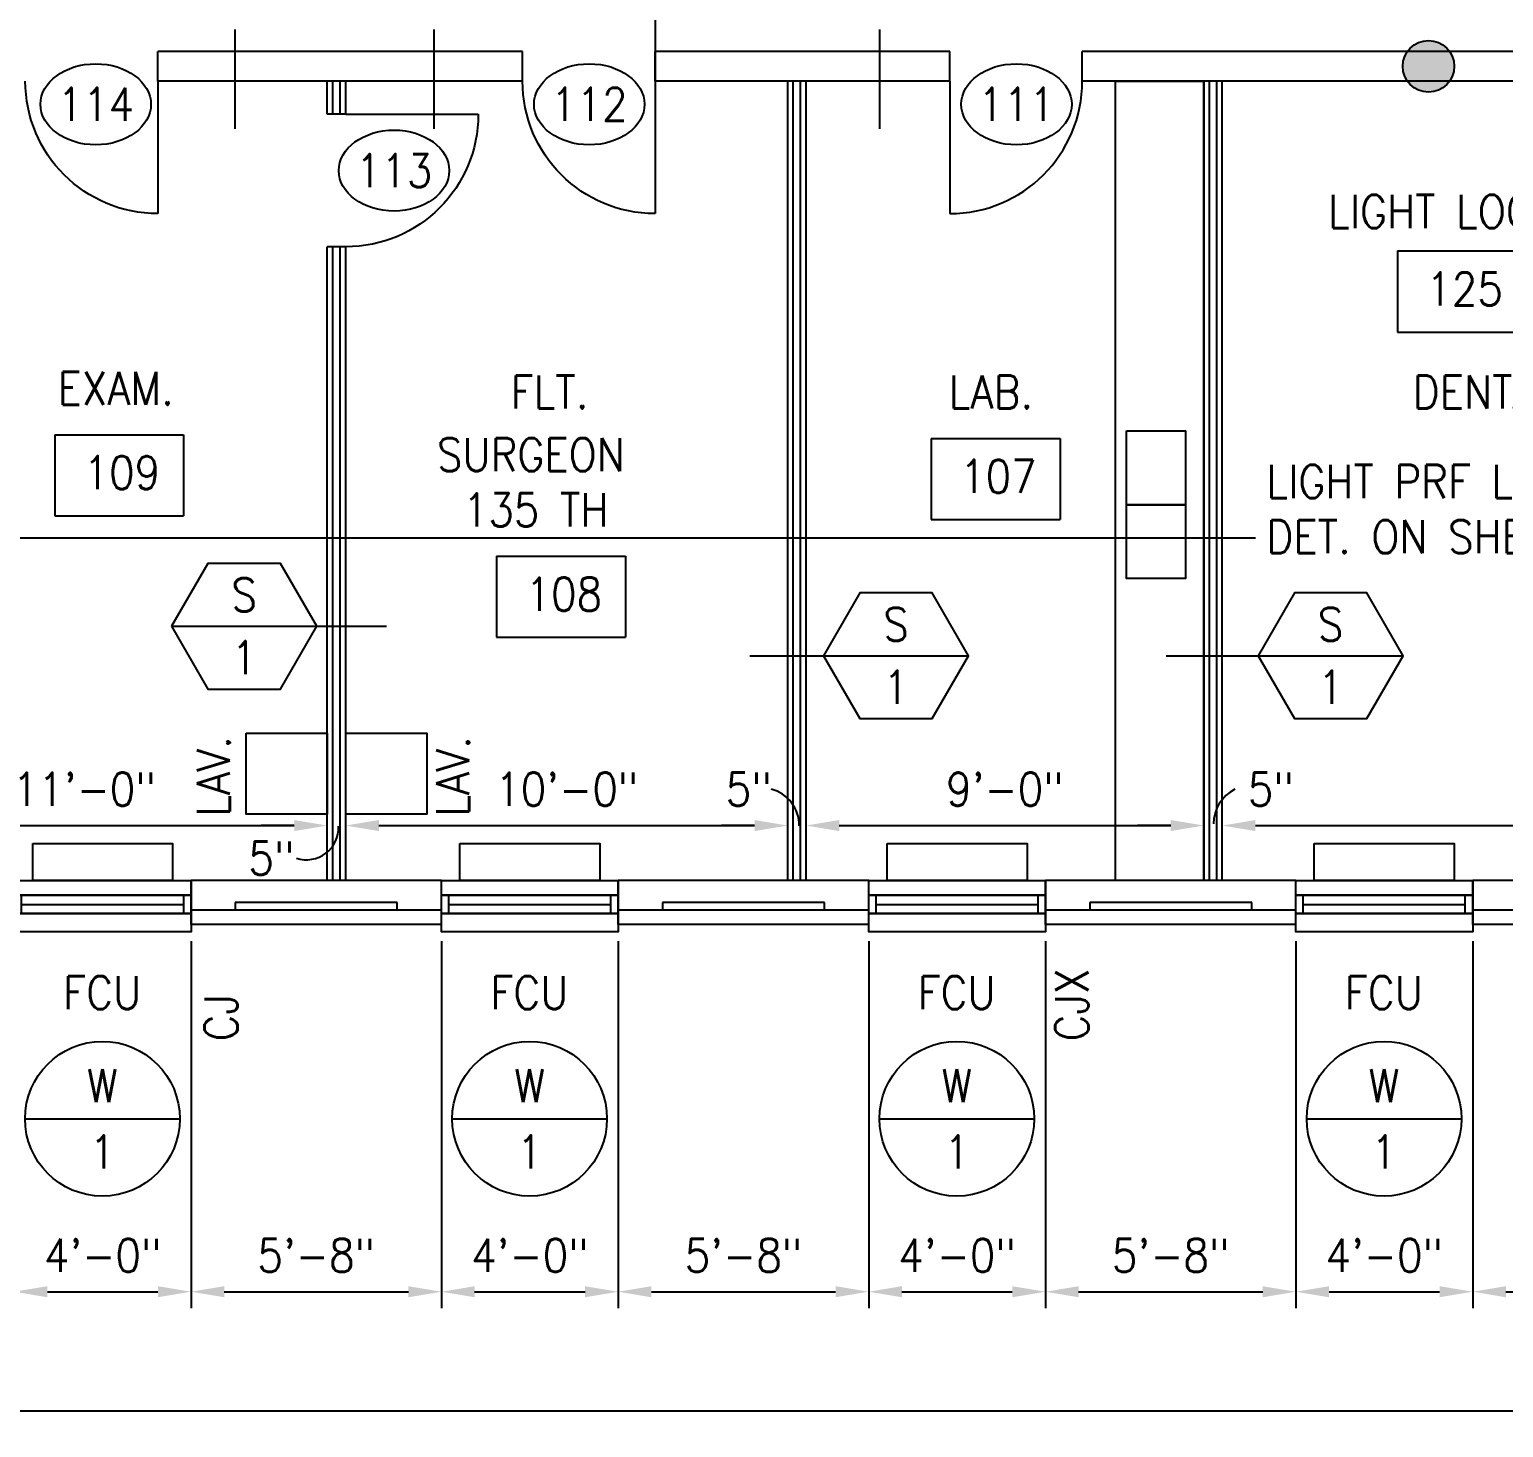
# Model space of a CAD drawing. Header units: inches. Extents: x 435 to 5963, y 191 to 2765.
# Drawn here: x 2151.1 to 2551.4, y 840.8 to 1220.3 of the extents above; entities that cross this region are included whole.
import ezdxf
from ezdxf.enums import TextEntityAlignment as Align

# ---------------------------------------------------------------- set-up
doc = ezdxf.new("R2010")
doc.units = ezdxf.units.IN
doc.header["$LTSCALE"] = 0.5
doc.header["$MEASUREMENT"] = 0
doc.layers.get('0').update_dxf_attribs({"linetype": 'CONTINUOUS'})
doc.layers.get('Defpoints').update_dxf_attribs({"linetype": 'CONTINUOUS'})
for name, color, linetype in [('A-ANNO', 8, 'CONTINUOUS'), ('A-ANNO-DIMS', 7, 'CONTINUOUS'), ('A-ANNO-TEXT', 7, 'CONTINUOUS'), ('A-DOOR', 3, 'CONTINUOUS'), ('A-DOOR-IDEN', 7, 'CONTINUOUS'), ('A-FLOR-IDEN', 7, 'CONTINUOUS'), ('A-FLOR-PFIX', 3, 'CONTINUOUS'), ('A-FURN', 3, 'CONTINUOUS'), ('A-GLAZ', 3, 'CONTINUOUS'), ('A-GLAZ-IDEN', 7, 'CONTINUOUS'), ('A-GLAZ-SILL', 3, 'CONTINUOUS'), ('A-SECT-IDEN', 7, 'CONTINUOUS'), ('A-WALL', 2, 'CONTINUOUS'), ('A-WALL-IDEN', 7, 'CONTINUOUS'), ('M-HVAC-EQPM', 4, 'CONTINUOUS'), ('S-SLAB-JOIN', 2, 'CONTINUOUS')]:
    doc.layers.add(name, color=color, linetype=linetype)
doc.styles.add('ROMANS', font='romans.shx', dxfattribs={"width": 0.9})
doc.dimstyles.new('DIM96', dxfattribs={"dimscale": 96, "dimtxt": 0.09375, "dimasz": 0.09375, "dimexe": 0.046875, "dimexo": 0.046875, "dimgap": 0.046875, "dimtad": 1, "dimdec": 4, "dimzin": 3, "dimdsep": 46, "dimlunit": 4, "dimtxsty": 'ROMANS', "dimcen": 0.046875, "dimaunit": 1, "dimadec": 0, "dimazin": 0, "dimtfac": 0.7, "dimtdec": 4, "dimtofl": 0, "dimtmove": 2, "dimatfit": 3, "dimfxl": 1, "dimfrac": 1, "dimtolj": 1, "dimtzin": 0, "dimarcsym": 0})
doc.dimstyles.new('DIM96A', dxfattribs={"dimscale": 96, "dimtxt": 0.09375, "dimasz": 0.09375, "dimexe": 0.046875, "dimexo": 0.046875, "dimgap": 0.046875, "dimtad": 1, "dimdec": 4, "dimzin": 3, "dimdsep": 46, "dimlunit": 4, "dimtxsty": 'ROMANS', "dimcen": 0.046875, "dimaunit": 1, "dimadec": 0, "dimazin": 0, "dimtfac": 0.7, "dimtdec": 4, "dimtofl": 0, "dimtmove": 2, "dimatfit": 3, "dimfxl": 1, "dimfrac": 1, "dimtolj": 1, "dimtzin": 0, "dimarcsym": 0})

# ---------------------------------------------------------------- blocks, each defined once
blk = doc.blocks.new('DOOR1')
at = {"color": 0, "linetype": 'ByBlock'}
blk.add_line((0, 0), (0, 1), dxfattribs=at)
blk.add_arc((0, 0), 1, 90, 180, dxfattribs=at)
blk = doc.blocks.new('SILL')
for points in [[(0, 0), (48, 0), (48, -4), (0, -4)], [(0, -9), (48, -9), (48, -14), (0, -14)]]:
    blk.add_lwpolyline(points, close=True)
blk = doc.blocks.new('GLAZ')
for p, q in [((2, -5), (2, 0)), ((46, -5), (46, 0)), ((2, -2.5), (46, -2.5))]:
    blk.add_line(p, q)
blk.add_lwpolyline([(0, 0), (48, 0), (48, -5), (0, -5)], close=True)
blk = doc.blocks.new('*D115')
at = {"layer": 'A-ANNO-DIMS', "color": 0, "lineweight": -2}
for p, q in [((2100, 1004.05), (2100, 1008.67)), ((2232, 1002.04), (2232, 1008.67)), ((2109, 1004.17), (2223, 1004.17))]:
    blk.add_line(p, q, dxfattribs=at)
at = {"layer": 'A-ANNO-DIMS', "color": 0}
for points in [[(2109, 1005.67), (2109, 1002.67), (2100, 1004.17)], [(2223, 1005.67), (2223, 1002.67), (2232, 1004.17)]]:
    blk.add_solid(points, dxfattribs=at)
at = {"layer": 'Defpoints', "color": 0}
for p in [(2232, 1004.17), (2100, 999.55), (2232, 997.54)]:
    blk.add_point(p, dxfattribs=at)
at = {"layer": 'A-ANNO-DIMS', "color": 0, "insert": (2166, 1014.03), "char_height": 9, "attachment_point": 5, "style": 'ROMANS'}
blk.add_mtext('\\A1;11\'-0"', dxfattribs=at)
blk = doc.blocks.new('*D116')
at = {"layer": 'A-ANNO-DIMS', "color": 0, "lineweight": -2}
for p, q in [((2232, 1002.04), (2232, 1008.67)), ((2237, 1001.64), (2237, 1008.67)), ((2223, 1004.17), (2214, 1004.17)), ((2246, 1004.17), (2255, 1004.17))]:
    blk.add_line(p, q, dxfattribs=at)
at = {"layer": 'A-ANNO-DIMS', "color": 0}
for points in [[(2223, 1005.67), (2223, 1002.67), (2232, 1004.17)], [(2246, 1005.67), (2246, 1002.67), (2237, 1004.17)]]:
    blk.add_solid(points, dxfattribs=at)
at = {"layer": 'Defpoints', "color": 0}
for p in [(2237, 1004.17), (2232, 997.54), (2237, 997.14)]:
    blk.add_point(p, dxfattribs=at)
at = {"layer": 'A-ANNO-DIMS', "color": 0, "insert": (2216.83, 995.32), "char_height": 9, "attachment_point": 5, "style": 'ROMANS'}
blk.add_mtext('\\A1;5"', dxfattribs=at)
blk = doc.blocks.new('*D118')
at = {"layer": 'A-ANNO-DIMS', "color": 0, "lineweight": -2}
for p, q in [((2237, 1001.64), (2237, 1008.67)), ((2357, 1001.07), (2357, 1008.67)), ((2246, 1004.17), (2348, 1004.17))]:
    blk.add_line(p, q, dxfattribs=at)
at = {"layer": 'A-ANNO-DIMS', "color": 0}
for points in [[(2246, 1005.67), (2246, 1002.67), (2237, 1004.17)], [(2348, 1005.67), (2348, 1002.67), (2357, 1004.17)]]:
    blk.add_solid(points, dxfattribs=at)
at = {"layer": 'Defpoints', "color": 0}
for p in [(2357, 1004.17), (2237, 997.14), (2357, 996.57)]:
    blk.add_point(p, dxfattribs=at)
at = {"layer": 'A-ANNO-DIMS', "color": 0, "insert": (2297, 1014.03), "char_height": 9, "attachment_point": 5, "style": 'ROMANS'}
blk.add_mtext('\\A1;10\'-0"', dxfattribs=at)
blk = doc.blocks.new('*D119')
at = {"layer": 'A-ANNO-DIMS', "color": 0, "lineweight": -2}
for p, q in [((2357, 1001.07), (2357, 1008.67)), ((2362, 1004.49), (2362, 1008.67)), ((2348, 1004.17), (2339, 1004.17)), ((2371, 1004.17), (2380, 1004.17))]:
    blk.add_line(p, q, dxfattribs=at)
at = {"layer": 'A-ANNO-DIMS', "color": 0}
for points in [[(2348, 1005.67), (2348, 1002.67), (2357, 1004.17)], [(2371, 1005.67), (2371, 1002.67), (2362, 1004.17)]]:
    blk.add_solid(points, dxfattribs=at)
at = {"layer": 'Defpoints', "color": 0}
for p in [(2362, 1004.17), (2362, 999.99), (2357, 996.57)]:
    blk.add_point(p, dxfattribs=at)
at = {"layer": 'A-ANNO-DIMS', "color": 0, "insert": (2346.44, 1014.03), "char_height": 9, "attachment_point": 5, "style": 'ROMANS'}
blk.add_mtext('\\A1;5"', dxfattribs=at)
blk = doc.blocks.new('*D120')
at = {"layer": 'A-ANNO-DIMS', "color": 0, "lineweight": -2}
for p, q in [((2362, 1004.49), (2362, 1008.67)), ((2470, 1004.49), (2470, 1008.67)), ((2371, 1004.17), (2461, 1004.17))]:
    blk.add_line(p, q, dxfattribs=at)
at = {"layer": 'A-ANNO-DIMS', "color": 0}
for points in [[(2371, 1005.67), (2371, 1002.67), (2362, 1004.17)], [(2461, 1005.67), (2461, 1002.67), (2470, 1004.17)]]:
    blk.add_solid(points, dxfattribs=at)
at = {"layer": 'Defpoints', "color": 0}
for p in [(2470, 1004.17), (2362, 999.99), (2470, 999.99)]:
    blk.add_point(p, dxfattribs=at)
at = {"layer": 'A-ANNO-DIMS', "color": 0, "insert": (2416, 1014.03), "char_height": 9, "attachment_point": 5, "style": 'ROMANS'}
blk.add_mtext('\\A1;9\'-0"', dxfattribs=at)
blk = doc.blocks.new('*D121')
at = {"layer": 'A-ANNO-DIMS', "color": 0, "lineweight": -2}
for p, q in [((2470, 1004.49), (2470, 1008.67)), ((2475, 1001.75), (2475, 1008.67)), ((2461, 1004.17), (2452, 1004.17)), ((2484, 1004.17), (2493, 1004.17))]:
    blk.add_line(p, q, dxfattribs=at)
at = {"layer": 'A-ANNO-DIMS', "color": 0}
for points in [[(2461, 1005.67), (2461, 1002.67), (2470, 1004.17)], [(2484, 1005.67), (2484, 1002.67), (2475, 1004.17)]]:
    blk.add_solid(points, dxfattribs=at)
at = {"layer": 'Defpoints', "color": 0}
for p in [(2475, 1004.17), (2470, 999.99), (2475, 997.25)]:
    blk.add_point(p, dxfattribs=at)
at = {"layer": 'A-ANNO-DIMS', "color": 0, "insert": (2488.2, 1014.03), "char_height": 9, "attachment_point": 5, "style": 'ROMANS'}
blk.add_mtext('\\A1;5"', dxfattribs=at)
blk = doc.blocks.new('*D122')
at = {"layer": 'A-ANNO-DIMS', "color": 0, "lineweight": -2}
for p, q in [((2475, 1001.75), (2475, 1008.67)), ((2670, 1006.61), (2670, 1008.67)), ((2484, 1004.17), (2661, 1004.17))]:
    blk.add_line(p, q, dxfattribs=at)
at = {"layer": 'A-ANNO-DIMS', "color": 0}
for points in [[(2484, 1005.67), (2484, 1002.67), (2475, 1004.17)], [(2661, 1005.67), (2661, 1002.67), (2670, 1004.17)]]:
    blk.add_solid(points, dxfattribs=at)
at = {"layer": 'Defpoints', "color": 0}
for p in [(2670, 1004.17), (2670, 1002.11), (2475, 997.25)]:
    blk.add_point(p, dxfattribs=at)
at = {"layer": 'A-ANNO-DIMS', "color": 0, "insert": (2572.5, 1014.03), "char_height": 9, "attachment_point": 5, "style": 'ROMANS'}
blk.add_mtext('\\A1;16\'-3"', dxfattribs=at)
blk = doc.blocks.new('*D130')
at = {"layer": 'A-ANNO-DIMS', "color": 0, "lineweight": -2}
for p, q in [((703, 972.78), (703, 840.75)), ((3103, 972.78), (3103, 840.75)), ((712, 845.25), (3094, 845.25))]:
    blk.add_line(p, q, dxfattribs=at)
at = {"layer": 'A-ANNO-DIMS', "color": 0}
for points in [[(712, 846.75), (712, 843.75), (703, 845.25)], [(3094, 846.75), (3094, 843.75), (3103, 845.25)]]:
    blk.add_solid(points, dxfattribs=at)
at = {"layer": 'Defpoints', "color": 0}
for p in [(703, 977.28), (3103, 977.28), (3103, 845.25)]:
    blk.add_point(p, dxfattribs=at)
at = {"layer": 'A-ANNO-DIMS', "color": 0, "insert": (1903, 855.11), "char_height": 9, "attachment_point": 5, "style": 'ROMANS'}
blk.add_mtext('\\A1;200\'-0"', dxfattribs=at)
blk = doc.blocks.new('*D156')
at = {"layer": 'A-ANNO-DIMS', "color": 0, "lineweight": -2}
for p, q in [((2147, 972.78), (2147, 873.11)), ((2195, 972.78), (2195, 873.11)), ((2156, 877.61), (2186, 877.61))]:
    blk.add_line(p, q, dxfattribs=at)
at = {"layer": 'A-ANNO-DIMS', "color": 0}
for points in [[(2156, 879.11), (2156, 876.11), (2147, 877.61)], [(2186, 879.11), (2186, 876.11), (2195, 877.61)]]:
    blk.add_solid(points, dxfattribs=at)
at = {"layer": 'Defpoints', "color": 0}
for p in [(2147, 977.28), (2195, 977.28), (2195, 877.61)]:
    blk.add_point(p, dxfattribs=at)
at = {"layer": 'A-ANNO-DIMS', "color": 0, "insert": (2171, 887.47), "char_height": 9, "attachment_point": 5, "style": 'ROMANS'}
blk.add_mtext('\\A1;4\'-0"', dxfattribs=at)
blk = doc.blocks.new('*D157')
at = {"layer": 'A-ANNO-DIMS', "color": 0, "lineweight": -2}
for p, q in [((2195, 972.78), (2195, 873.11)), ((2263, 972.78), (2263, 873.11)), ((2204, 877.61), (2254, 877.61))]:
    blk.add_line(p, q, dxfattribs=at)
at = {"layer": 'A-ANNO-DIMS', "color": 0}
for points in [[(2204, 879.11), (2204, 876.11), (2195, 877.61)], [(2254, 879.11), (2254, 876.11), (2263, 877.61)]]:
    blk.add_solid(points, dxfattribs=at)
at = {"layer": 'Defpoints', "color": 0}
for p in [(2195, 977.28), (2263, 977.28), (2263, 877.61)]:
    blk.add_point(p, dxfattribs=at)
at = {"layer": 'A-ANNO-DIMS', "color": 0, "insert": (2229, 887.47), "char_height": 9, "attachment_point": 5, "style": 'ROMANS'}
blk.add_mtext('\\A1;5\'-8"', dxfattribs=at)
blk = doc.blocks.new('*D158')
at = {"layer": 'A-ANNO-DIMS', "color": 0, "lineweight": -2}
for p, q in [((2263, 972.78), (2263, 873.11)), ((2311, 972.78), (2311, 873.11)), ((2272, 877.61), (2302, 877.61))]:
    blk.add_line(p, q, dxfattribs=at)
at = {"layer": 'A-ANNO-DIMS', "color": 0}
for points in [[(2272, 879.11), (2272, 876.11), (2263, 877.61)], [(2302, 879.11), (2302, 876.11), (2311, 877.61)]]:
    blk.add_solid(points, dxfattribs=at)
at = {"layer": 'Defpoints', "color": 0}
for p in [(2263, 977.28), (2311, 977.28), (2311, 877.61)]:
    blk.add_point(p, dxfattribs=at)
at = {"layer": 'A-ANNO-DIMS', "color": 0, "insert": (2287, 887.47), "char_height": 9, "attachment_point": 5, "style": 'ROMANS'}
blk.add_mtext('\\A1;4\'-0"', dxfattribs=at)
blk = doc.blocks.new('*D159')
at = {"layer": 'A-ANNO-DIMS', "color": 0, "lineweight": -2}
for p, q in [((2311, 972.78), (2311, 873.11)), ((2379, 972.78), (2379, 873.11)), ((2320, 877.61), (2370, 877.61))]:
    blk.add_line(p, q, dxfattribs=at)
at = {"layer": 'A-ANNO-DIMS', "color": 0}
for points in [[(2320, 879.11), (2320, 876.11), (2311, 877.61)], [(2370, 879.11), (2370, 876.11), (2379, 877.61)]]:
    blk.add_solid(points, dxfattribs=at)
at = {"layer": 'Defpoints', "color": 0}
for p in [(2311, 977.28), (2379, 977.28), (2379, 877.61)]:
    blk.add_point(p, dxfattribs=at)
at = {"layer": 'A-ANNO-DIMS', "color": 0, "insert": (2345, 887.47), "char_height": 9, "attachment_point": 5, "style": 'ROMANS'}
blk.add_mtext('\\A1;5\'-8"', dxfattribs=at)
blk = doc.blocks.new('*D160')
at = {"layer": 'A-ANNO-DIMS', "color": 0, "lineweight": -2}
for p, q in [((2379, 972.78), (2379, 873.11)), ((2427, 972.78), (2427, 873.11)), ((2388, 877.61), (2418, 877.61))]:
    blk.add_line(p, q, dxfattribs=at)
at = {"layer": 'A-ANNO-DIMS', "color": 0}
for points in [[(2388, 879.11), (2388, 876.11), (2379, 877.61)], [(2418, 879.11), (2418, 876.11), (2427, 877.61)]]:
    blk.add_solid(points, dxfattribs=at)
at = {"layer": 'Defpoints', "color": 0}
for p in [(2379, 977.28), (2427, 977.28), (2427, 877.61)]:
    blk.add_point(p, dxfattribs=at)
at = {"layer": 'A-ANNO-DIMS', "color": 0, "insert": (2403, 887.47), "char_height": 9, "attachment_point": 5, "style": 'ROMANS'}
blk.add_mtext('\\A1;4\'-0"', dxfattribs=at)
blk = doc.blocks.new('*D161')
at = {"layer": 'A-ANNO-DIMS', "color": 0, "lineweight": -2}
for p, q in [((2427, 972.78), (2427, 873.11)), ((2495, 972.78), (2495, 873.11)), ((2436, 877.61), (2486, 877.61))]:
    blk.add_line(p, q, dxfattribs=at)
at = {"layer": 'A-ANNO-DIMS', "color": 0}
for points in [[(2436, 879.11), (2436, 876.11), (2427, 877.61)], [(2486, 879.11), (2486, 876.11), (2495, 877.61)]]:
    blk.add_solid(points, dxfattribs=at)
at = {"layer": 'Defpoints', "color": 0}
for p in [(2427, 977.28), (2495, 977.28), (2495, 877.61)]:
    blk.add_point(p, dxfattribs=at)
at = {"layer": 'A-ANNO-DIMS', "color": 0, "insert": (2461, 887.47), "char_height": 9, "attachment_point": 5, "style": 'ROMANS'}
blk.add_mtext('\\A1;5\'-8"', dxfattribs=at)
blk = doc.blocks.new('*D162')
at = {"layer": 'A-ANNO-DIMS', "color": 0, "lineweight": -2}
for p, q in [((2495, 972.78), (2495, 873.11)), ((2543, 972.78), (2543, 873.11)), ((2504, 877.61), (2534, 877.61))]:
    blk.add_line(p, q, dxfattribs=at)
at = {"layer": 'A-ANNO-DIMS', "color": 0}
for points in [[(2504, 879.11), (2504, 876.11), (2495, 877.61)], [(2534, 879.11), (2534, 876.11), (2543, 877.61)]]:
    blk.add_solid(points, dxfattribs=at)
at = {"layer": 'Defpoints', "color": 0}
for p in [(2495, 977.28), (2543, 977.28), (2543, 877.61)]:
    blk.add_point(p, dxfattribs=at)
at = {"layer": 'A-ANNO-DIMS', "color": 0, "insert": (2519, 887.47), "char_height": 9, "attachment_point": 5, "style": 'ROMANS'}
blk.add_mtext('\\A1;4\'-0"', dxfattribs=at)
blk = doc.blocks.new('*D163')
at = {"layer": 'A-ANNO-DIMS', "color": 0, "lineweight": -2}
for p, q in [((2543, 972.78), (2543, 873.11)), ((2611, 972.78), (2611, 873.11)), ((2552, 877.61), (2602, 877.61))]:
    blk.add_line(p, q, dxfattribs=at)
at = {"layer": 'A-ANNO-DIMS', "color": 0}
for points in [[(2552, 879.11), (2552, 876.11), (2543, 877.61)], [(2602, 879.11), (2602, 876.11), (2611, 877.61)]]:
    blk.add_solid(points, dxfattribs=at)
at = {"layer": 'Defpoints', "color": 0}
for p in [(2543, 977.28), (2611, 977.28), (2611, 877.61)]:
    blk.add_point(p, dxfattribs=at)
at = {"layer": 'A-ANNO-DIMS', "color": 0, "insert": (2577, 887.47), "char_height": 9, "attachment_point": 5, "style": 'ROMANS'}
blk.add_mtext('\\A1;5\'-8"', dxfattribs=at)
blk = doc.blocks.new('*D178')
at = {"layer": 'A-ANNO-DIMS', "color": 0, "lineweight": -2}
for p, q in [((2151.85, 1298.28), (2131.36, 1298.28)), ((2135.86, 1289.28), (2135.86, 1223.28)), ((2139.06, 1214.28), (2131.36, 1214.28))]:
    blk.add_line(p, q, dxfattribs=at)
at = {"layer": 'A-ANNO-DIMS', "color": 0}
for points in [[(2134.36, 1289.28), (2137.36, 1289.28), (2135.86, 1298.28)], [(2134.36, 1223.28), (2137.36, 1223.28), (2135.86, 1214.28)]]:
    blk.add_solid(points, dxfattribs=at)
at = {"layer": 'Defpoints', "color": 0}
for p in [(2156.35, 1298.28), (2135.86, 1214.28), (2143.56, 1214.28)]:
    blk.add_point(p, dxfattribs=at)
at = {"layer": 'A-ANNO-DIMS', "color": 0, "insert": (2126, 1256.28), "char_height": 9, "attachment_point": 5, "rotation": 90, "style": 'ROMANS'}
blk.add_mtext('\\A1;7\'-0"', dxfattribs=at)
blk = doc.blocks.new('EQ01')
blk.add_lwpolyline([(-19, 10), (19, 10), (19, 0), (-19, 0)], close=True)
blk = doc.blocks.new('XXC')
blk.add_line((-0.2188, 0), (0.2188, 0))
blk.add_circle((0, 0), 0.2188)
at = {"style": 'ROMANS', "width": 0.9}
for tag, p in [('#', (0, 0.0937)), ('@', (0, -0.0938))]:
    blk.add_attdef(tag, text='', height=0.0938, dxfattribs=at).set_placement(p, align=Align.MIDDLE)
blk = doc.blocks.new('IDA')
blk.add_line((-0.2051, 0), (0.2051, 0))
blk.add_lwpolyline([(-0.2051, 0), (-0.1026, -0.1776), (0.1026, -0.1776), (0.2051, 0), (0.1026, 0.1776), (-0.1026, 0.1776)], close=True)
at = {"style": 'ROMANS', "width": 0.9}
for tag, p in [('@', (0, 0.0888)), ('#', (0, -0.0888))]:
    blk.add_attdef(tag, text='', height=0.0938, dxfattribs=at).set_placement(p, align=Align.MIDDLE)
blk = doc.blocks.new('IDEN002')
blk.add_ellipse((0, 0), major_axis=(0.1562, 0), ratio=0.733333)
at = {"style": 'ROMANS', "width": 0.9}
blk.add_attdef('#', text='', height=0.0938, dxfattribs=at).set_placement((0, 0), align=Align.MIDDLE)
blk = doc.blocks.new('IDEN4')
for p, q in [((-0.1899, 0.1074), (0.1747, 0.1074)), ((-0.1899, 0.1074), (-0.1899, -0.1218)), ((0.1747, 0.1074), (0.1747, -0.1218)), ((-0.1899, -0.1218), (0.1747, -0.1218))]:
    blk.add_line(p, q)
at = {"style": 'ROMANS', "width": 0.9}
blk.add_attdef('#', text='', height=0.0938, dxfattribs=at).set_placement((0, 0), align=Align.MIDDLE)
blk = doc.blocks.new('XX01')
blk.add_hatch(color=256).paths.add_polyline_path([(7, 0, 1), (-7, 0, 1)])
blk.add_circle((0, 0), 7)
blk = doc.blocks.new('JOINTA')
blk.add_line((0, 0), (0, -12))
blk = doc.blocks.new('JOINT')
blk.add_line((0, 0), (0, -8))

msp = doc.modelspace()

# ---------------------------------------------------------------- linework, layer by layer
at = {"layer": 'A-ANNO'}
for p, q in [((2233.5, 1197.28047), (2233.5, 1206.28047)), ((2235.5, 1197.28047), (2235.5, 1206.28047)), ((2358.5, 989.28047), (2358.5, 1206.28047)), ((2360.5, 989.28047), (2360.5, 1206.28047)), ((2471.5, 989.28047), (2471.5, 1206.28047)), ((2473.5, 989.28047), (2473.5, 1206.28047)), ((2233.5, 989.28047), (2233.5, 1161.28047)), ((2235.5, 989.28047), (2235.5, 1161.28047))]:
    msp.add_line(p, q, dxfattribs=at)
at = {"layer": 'A-ANNO-DIMS'}
for centre, radius, start, end in [((2350.08658, 1004.2753), 10.05382, 359.1315153, 75.9575148), ((2483.40441, 1004.48849), 10.78704, 117.820809, 179.307402), ((2226.33927, 1003.58879), 8.70577, 251.808896, 2.5626729)]:
    msp.add_arc(centre, radius, start, end, dxfattribs=at)
at = {"layer": 'A-ANNO-TEXT'}
msp.add_line((2321, 1244.57436), (2321, 1214.28047), dxfattribs=at)
at = {"layer": 'A-FLOR-PFIX'}
for points in [[(2449, 1111.28047), (2465, 1111.28047), (2465, 1091.28047), (2449, 1091.28047)], [(2449, 1091.28047), (2465, 1091.28047), (2465, 1071.28047), (2449, 1071.28047)], [(2210, 1029.28047), (2232, 1029.28047), (2232, 1007.28047), (2210, 1007.28047)], [(2237, 1029.28047), (2259, 1029.28047), (2259, 1007.28047), (2237, 1007.28047)]]:
    msp.add_lwpolyline(points, close=True, dxfattribs=at)
at = {"layer": 'A-FURN'}
msp.add_lwpolyline([(2446, 1206.28047), (2470, 1206.28047), (2470, 989.28047), (2446, 989.28047)], close=True, dxfattribs=at)
at = {"layer": 'A-SECT-IDEN'}
msp.add_line((1946.54163, 1082.28047), (2484.01429, 1082.28047), dxfattribs=at)
at = {"layer": 'A-WALL'}
for p, q in [((2285, 1214.28047), (2186, 1214.28047)), ((2186, 1206.28047), (2186, 1214.28047)), ((2285, 1206.28047), (2285, 1214.28047)), ((2401, 1214.28047), (2321, 1214.28047)), ((2321, 1206.28047), (2321, 1214.28047)), ((2401, 1206.28047), (2401, 1214.28047)), ((2559, 1214.28047), (2437, 1214.28047)), ((2437, 1206.28047), (2437, 1214.28047)), ((2285, 1206.28047), (2186, 1206.28047)), ((2232, 1197.28047), (2232, 1206.28047)), ((2237, 1197.28047), (2237, 1206.28047)), ((2401, 1206.28047), (2321, 1206.28047)), ((2357, 989.28047), (2357, 1206.28047)), ((2362, 989.28047), (2362, 1206.28047)), ((2559, 1206.28047), (2437, 1206.28047)), ((2470, 989.28047), (2470, 1206.28047)), ((2475, 989.28047), (2475, 1206.28047)), ((2237, 1197.28047), (2232, 1197.28047)), ((2232, 989.28047), (2232, 1161.28047)), ((2237, 1161.28047), (2232, 1161.28047)), ((2237, 989.28047), (2237, 1161.28047)), ((2195, 977.28047), (2195, 989.28047)), ((2263, 989.28047), (2195, 989.28047)), ((2263, 977.28047), (2263, 989.28047)), ((2311, 977.28047), (2311, 989.28047)), ((2379, 989.28047), (2311, 989.28047)), ((2379, 977.28047), (2379, 989.28047)), ((2427, 977.28047), (2427, 989.28047)), ((2495, 989.28047), (2427, 989.28047)), ((2495, 977.28047), (2495, 989.28047)), ((2543, 977.28047), (2543, 989.28047)), ((2611, 989.28047), (2543, 989.28047)), ((2195, 981.28047), (2263, 981.28047)), ((2251, 983.28047), (2207, 983.28047)), ((2207, 983.28047), (2207, 981.28047)), ((2251, 981.28047), (2251, 983.28047)), ((2311, 981.28047), (2379, 981.28047)), ((2367, 983.28047), (2323, 983.28047)), ((2323, 983.28047), (2323, 981.28047)), ((2367, 981.28047), (2367, 983.28047)), ((2427, 981.28047), (2495, 981.28047)), ((2483, 983.28047), (2439, 983.28047)), ((2439, 983.28047), (2439, 981.28047)), ((2483, 981.28047), (2483, 983.28047)), ((2543, 981.28047), (2611, 981.28047)), ((2263, 977.28047), (2195, 977.28047)), ((2379, 977.28047), (2311, 977.28047)), ((2495, 977.28047), (2427, 977.28047)), ((2611, 977.28047), (2543, 977.28047))]:
    msp.add_line(p, q, dxfattribs=at)
at = {"layer": 'A-WALL-IDEN'}
for p, q in [((2207, 1193.28047), (2207, 1220.28047)), ((2261, 1193.28047), (2261, 1220.28047)), ((2382, 1193.28047), (2382, 1220.28047)), ((2229.11169, 1058.28047), (2248.11169, 1058.28047)), ((2346.73049, 1050.28047), (2366.73049, 1050.28047)), ((2459.73049, 1050.28047), (2484.73049, 1050.28047))]:
    msp.add_line(p, q, dxfattribs=at)

# ---------------------------------------------------------------- block references
at = {"layer": 'A-ANNO'}
msp.add_blockref('XX01', (2531, 1210.28047), dxfattribs=at)
at = {"layer": 'A-DOOR'}
for p, xscale, yscale, zscale, rotation in [((2186, 1206.28047), -36.00000000000045, 36.00000000000045, 36.00000000000045, 179.9999999999996), ((2321, 1206.28047), -36.00000000000045, 36.00000000000045, 36.00000000000045, 180), ((2401, 1206.28047), 36.00000000000045, 36.00000000000045, 36.00000000000045, 180), ((2237, 1197.28047), -36, 36, 36, 270)]:
    msp.add_blockref('DOOR1', p, dxfattribs=dict(at, xscale=xscale, yscale=yscale, zscale=zscale, rotation=rotation))
at = {"layer": 'A-DOOR-IDEN', "xscale": 96, "yscale": 96, "zscale": 96}
for p, values in [((2169.11709, 1199.9642), {'#': '114'}), ((2303.11709, 1199.9642), {'#': '112'}), ((2419.11709, 1199.9642), {'#': '111'}), ((2250.11709, 1181.9642), {'#': '113'})]:
    msp.add_blockref('IDEN002', p, dxfattribs=at).add_auto_attribs(values)
at = {"layer": 'A-FLOR-IDEN', "xscale": 96, "yscale": 96, "zscale": 96}
for p, values in [((2540.79461, 1149.84594), {'#': '125'}), ((2176.20267, 1099.97026), {'#': '109'}), ((2414.20267, 1098.97026), {'#': '107'}), ((2296.20267, 1066.97026), {'#': '108'})]:
    msp.add_blockref('IDEN4', p, dxfattribs=at).add_auto_attribs(values)
at = {"layer": 'A-GLAZ'}
for p in [(2147, 985.28047), (2263, 985.28047), (2379, 985.28047), (2495, 985.28047)]:
    msp.add_blockref('GLAZ', p, dxfattribs=at)
at = {"layer": 'A-GLAZ-IDEN', "xscale": 96, "yscale": 96, "zscale": 96}
for p in [(2170.93102, 924.57436), (2286.93102, 924.57436), (2402.93102, 924.57436), (2518.93102, 924.57436)]:
    msp.add_blockref('XXC', p, dxfattribs=at).add_auto_attribs({'#': 'W', '@': '1'})
at = {"layer": 'A-GLAZ-SILL'}
for p in [(2147, 989.28047), (2263, 989.28047), (2379, 989.28047), (2495, 989.28047)]:
    msp.add_blockref('SILL', p, dxfattribs=at)
at = {"layer": 'A-WALL-IDEN', "xscale": 96, "yscale": 96, "zscale": 96}
for p in [(2209.42109, 1058.28047), (2386.42109, 1050.28047), (2504.42109, 1050.28047)]:
    msp.add_blockref('IDA', p, dxfattribs=at).add_auto_attribs({'@': 'S', '#': '1'})
at = {"layer": 'M-HVAC-EQPM'}
for p in [(2171, 989.28047), (2287, 989.28047), (2403, 989.28047), (2519, 989.28047)]:
    msp.add_blockref('EQ01', p, dxfattribs=at)
at = {"layer": 'S-SLAB-JOIN'}
for name, p in [('JOINT', (2321, 1214.28047)), ('JOINTA', (2195, 989.28047)), ('JOINTA', (2427, 989.28047))]:
    msp.add_blockref(name, p, dxfattribs=at)

# ---------------------------------------------------------------- texts
at = {"layer": 'A-ANNO-TEXT', "style": 'ROMANS', "width": 0.9}
for s, p in [('LAV.', (2205.54163, 1006.57436)), ('LAV.', (2270.54163, 1006.57436)), ('CJX', (2438.64672, 945.58093)), ('CJ', (2207.64672, 945.58093))]:
    msp.add_text(s, height=9, rotation=90, dxfattribs=at).set_placement(p)
for p in [(2160.28015, 954.30795), (2276.28015, 954.30795), (2392.28015, 954.30795), (2508.28015, 954.30795)]:
    msp.add_text('FCU', height=9, dxfattribs=at).set_placement(p)
at = {"layer": 'A-ANNO-TEXT', "insert": (2487.01429, 1078.07436), "char_height": 9, "attachment_point": 7, "style": 'ROMANS'}
msp.add_mtext('LIGHT PRF LOUVER\\PDET. ON SHEET 10', dxfattribs=at)
at = {"layer": 'A-FLOR-IDEN', "style": 'ROMANS', "width": 0.9}
for s, p in [('LIGHT LOCK', (2503.76065, 1166.37371)), ('EXAM.', (2158.76065, 1118.37371)), ('FLT.', (2281.76065, 1117.37371)), ('LAB.', (2400.76065, 1117.37371)), ('DENTAL', (2526.76065, 1117.37371)), ('SURGEON', (2261.76065, 1100.37371)), ('135 TH', (2268.76065, 1085.37371))]:
    msp.add_text(s, height=9, dxfattribs=at).set_placement(p)

# ---------------------------------------------------------------- dimensions: what is measured, and where the dimension line sits
at = {"layer": 'A-ANNO-DIMS'}
dim = msp.add_linear_dim(base=(2135.86179, 1214.28047), p1=(2156.34767, 1298.28047), p2=(2143.56292, 1214.28047), angle=90, dimstyle='DIM96A', dxfattribs=at)
dim.commit()
dim.dimension.update_dxf_attribs({"geometry": '*D178', "text_midpoint": (2126.00465, 1256.28047)})
for base, p1, p2, dimstyle, picture, middle in [((2232, 1004.17153), (2100, 999.55389), (2232, 997.544), 'DIM96A', '*D115', (2166, 1014.02868)), ((2357, 1004.17153), (2237, 997.1442), (2357, 996.57035), 'DIM96A', '*D118', (2297, 1014.02868)), ((2470, 1004.17153), (2362, 999.98862), (2470, 999.98862), 'DIM96A', '*D120', (2416, 1014.02868)), ((2670, 1004.17153), (2475, 997.25401), (2670, 1002.11224), 'DIM96A', '*D122', (2572.5, 1014.02868)), ((3103, 845.25085), (703, 977.28047), (3103, 977.28047), 'DIM96', '*D130', (1903, 855.10799)), ((2195, 877.60823), (2147, 977.28047), (2195, 977.28047), 'DIM96', '*D156', (2171, 887.46537)), ((2263, 877.60823), (2195, 977.28047), (2263, 977.28047), 'DIM96', '*D157', (2229, 887.46537)), ((2311, 877.60823), (2263, 977.28047), (2311, 977.28047), 'DIM96', '*D158', (2287, 887.46537)), ((2379, 877.60823), (2311, 977.28047), (2379, 977.28047), 'DIM96', '*D159', (2345, 887.46537)), ((2427, 877.60823), (2379, 977.28047), (2427, 977.28047), 'DIM96', '*D160', (2403, 887.46537)), ((2495, 877.60823), (2427, 977.28047), (2495, 977.28047), 'DIM96', '*D161', (2461, 887.46537)), ((2543, 877.60823), (2495, 977.28047), (2543, 977.28047), 'DIM96', '*D162', (2519, 887.46537)), ((2611, 877.60823), (2543, 977.28047), (2611, 977.28047), 'DIM96', '*D163', (2577, 887.46537))]:
    dim = msp.add_linear_dim(base=base, p1=p1, p2=p2, dimstyle=dimstyle, dxfattribs=at)
    dim.commit()
    dim.dimension.update_dxf_attribs({"geometry": picture, "text_midpoint": middle})
for base, p1, p2, picture, middle in [((2362, 1004.17153), (2357, 996.57035), (2362, 999.98862), '*D119', (2346.4355, 1014.02868)), ((2475, 1004.17153), (2470, 999.98862), (2475, 997.25401), '*D121', (2488.20383, 1014.02868)), ((2237, 1004.17153), (2232, 997.544), (2237, 997.1442), '*D116', (2216.82686, 995.31813))]:
    dim = msp.add_linear_dim(base=base, p1=p1, p2=p2, dimstyle='DIM96A', dxfattribs=at)
    dim.commit()
    dim.dimension.update_dxf_attribs({"geometry": picture, "text_midpoint": middle, "dimtype": 160})

doc.saveas('drawing.dxf')
